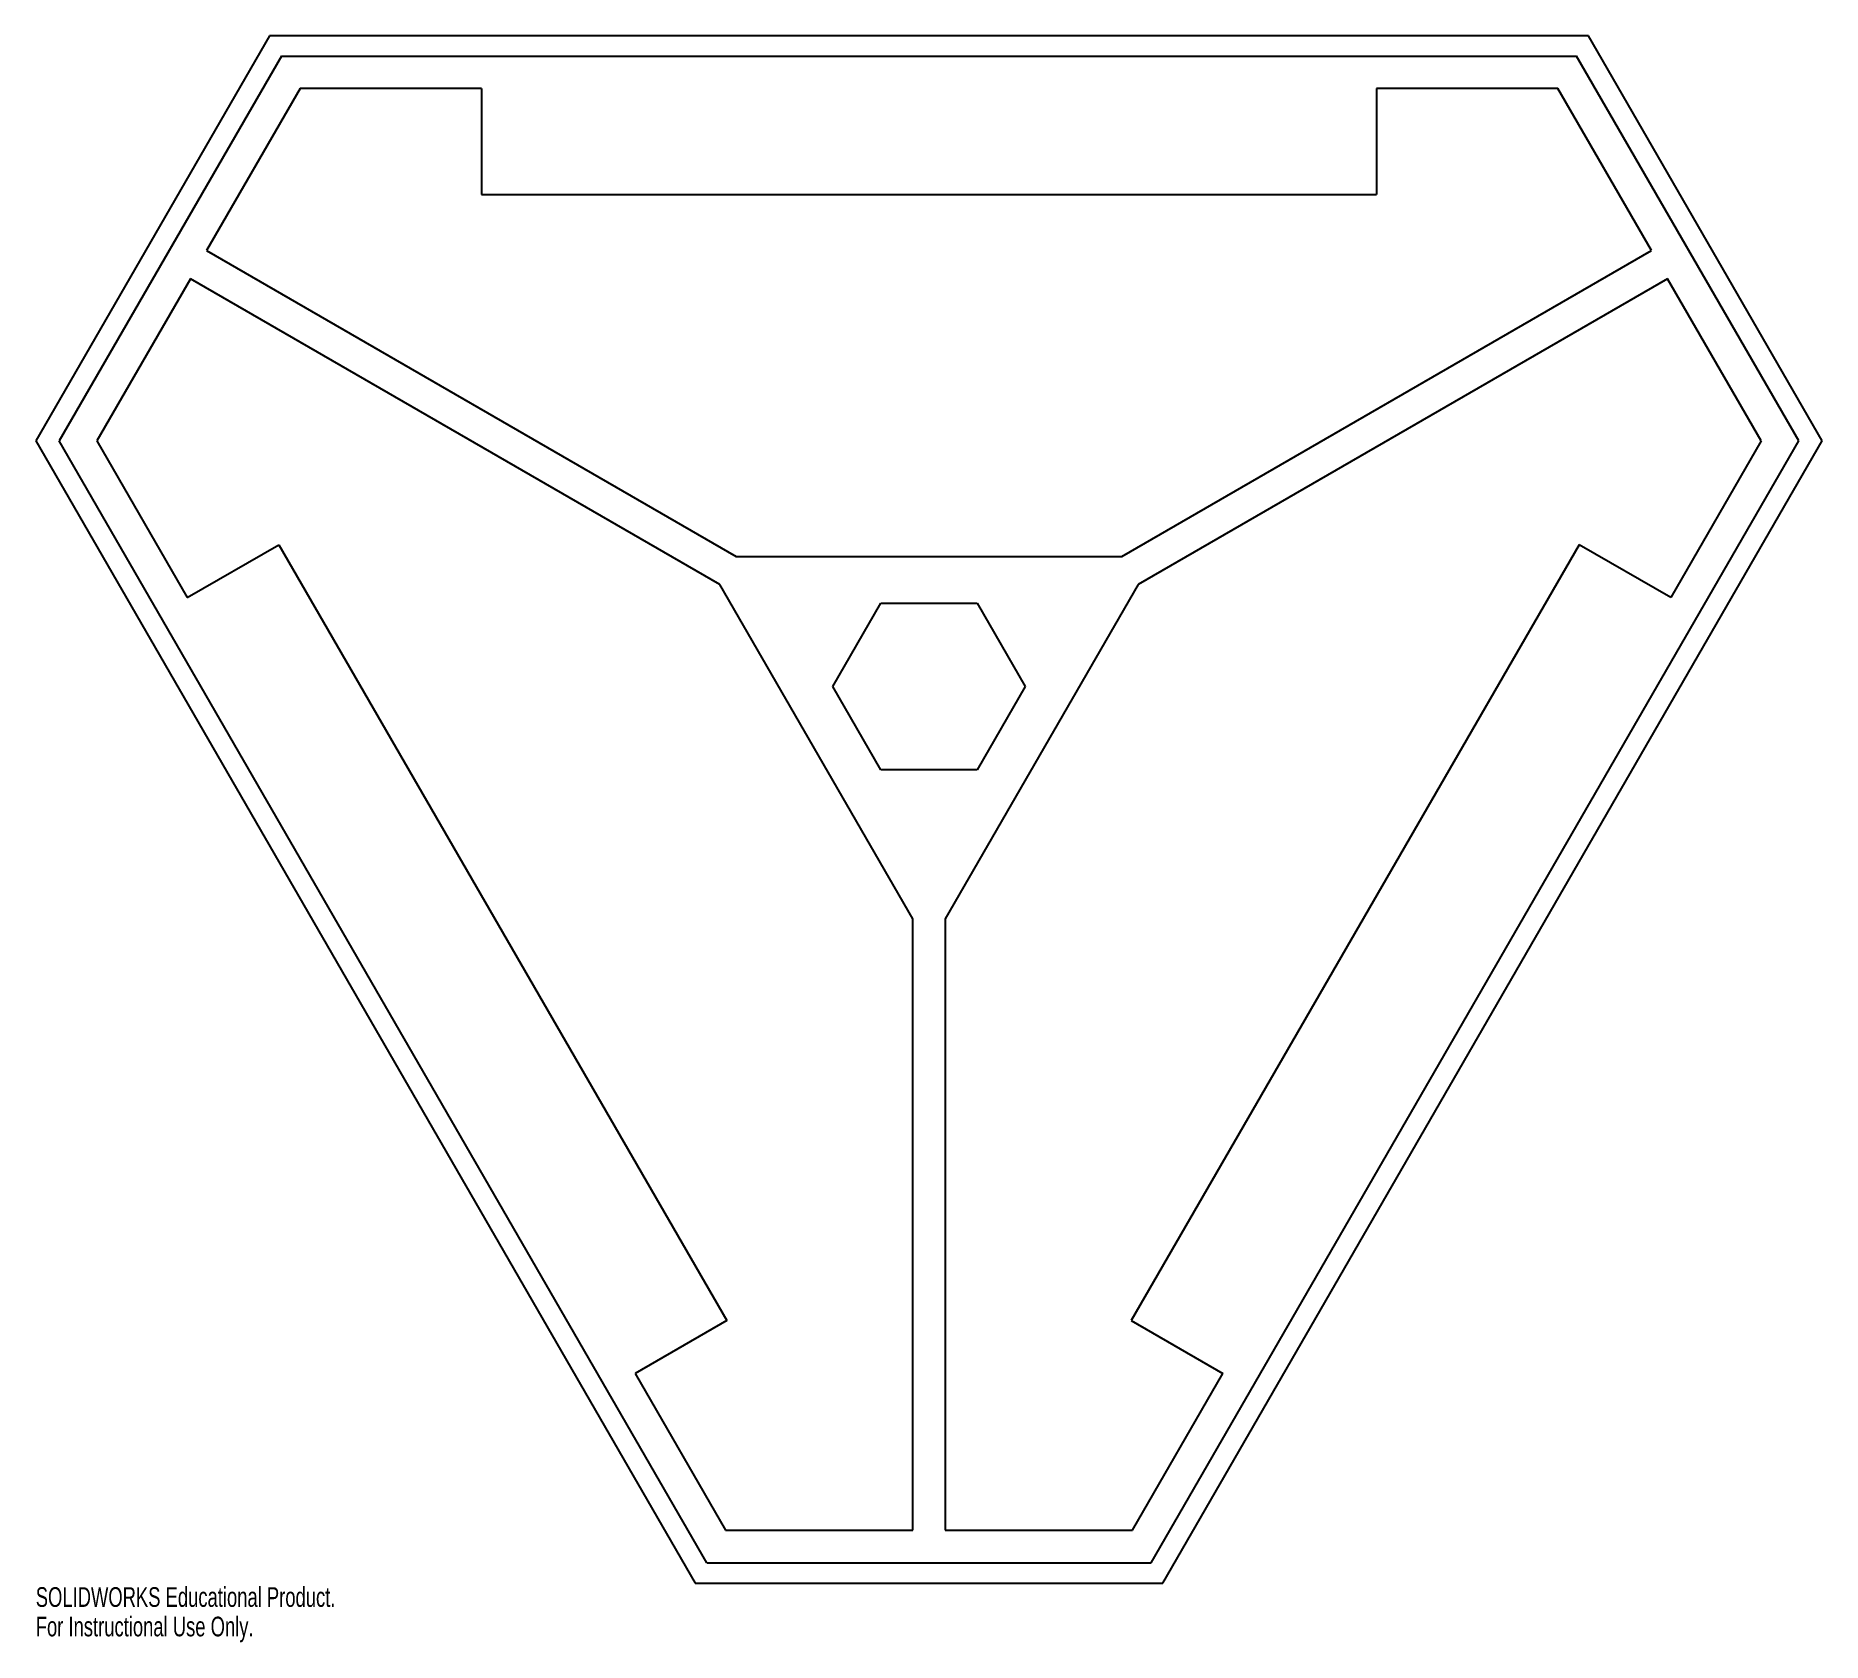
# Model space of a CAD drawing. Header units: millimetres. Extents: x -220 to 220, y -235 to 160.
import ezdxf

# ---------------------------------------------------------------- set-up
doc = ezdxf.new("R2010")
doc.units = ezdxf.units.MM
doc.styles.add('SLDTEXTSTYLE0', font='TXT', dxfattribs={"width": 0.7})

msp = doc.modelspace()

# ---------------------------------------------------------------- linework, layer by layer
at = {"color": 7, "linetype": 'Continuous', "lineweight": 25}
for p, q in [((-162.12, 160), (-219.62, 60.4)), ((162.12, 160), (-162.12, 160)), ((219.62, 60.4), (162.12, 160)), ((-159.23, 155), (-213.85, 60.4)), ((-159.23, 155), (159.23, 155)), ((213.85, 60.4), (159.23, 155)), ((-154.61, 147), (-177.61, 107.16)), ((-110, 147), (-154.61, 147)), ((-110, 147), (-110, 121)), ((110, 147), (110, 121)), ((154.61, 147), (110, 147)), ((177.61, 107.16), (154.61, 147)), ((-110, 121), (110, 121)), ((-177.61, 107.16), (-47.43, 32)), ((47.43, 32), (177.61, 107.16)), ((-181.61, 100.23), (-204.61, 60.4)), ((-51.43, 25.07), (-181.61, 100.23)), ((181.61, 100.23), (51.43, 25.07)), ((204.61, 60.4), (181.61, 100.23)), ((-219.62, 60.4), (-57.51, -220.4)), ((-54.62, -215.4), (-213.85, 60.4)), ((-204.61, 60.4), (-182.36, 21.86)), ((54.62, -215.4), (213.85, 60.4)), ((57.51, -220.4), (219.62, 60.4)), ((204.61, 60.4), (182.36, 21.86)), ((-182.36, 21.86), (-159.84, 34.86)), ((-159.84, 34.86), (-49.73, -155.86)), ((-47.43, 32), (47.43, 32)), ((159.84, 34.86), (49.73, -155.86)), ((182.36, 21.86), (159.84, 34.86)), ((-4, -57.07), (-51.43, 25.07)), ((51.43, 25.07), (4, -57.07)), ((-23.67, 0), (-11.84, 20.5)), ((-11.84, 20.5), (11.84, 20.5)), ((11.84, 20.5), (23.67, 0)), ((-11.84, -20.5), (-23.67, 0)), ((23.67, 0), (11.84, -20.5)), ((11.84, -20.5), (-11.84, -20.5)), ((-4, -207.4), (-4, -57.07)), ((4, -57.07), (4, -207.4)), ((-49.73, -155.86), (-72.25, -168.86)), ((49.73, -155.86), (72.25, -168.86)), ((-72.25, -168.86), (-50, -207.4)), ((50, -207.4), (72.25, -168.86)), ((-50, -207.4), (-4, -207.4)), ((4, -207.4), (50, -207.4)), ((-54.62, -215.4), (54.62, -215.4)), ((-57.51, -220.4), (57.51, -220.4))]:
    msp.add_line(p, q, dxfattribs=at)

# ---------------------------------------------------------------- texts
at = {"color": 7, "linetype": 'Continuous', "char_height": 4.8336, "attachment_point": 1, "style": 'SLDTEXTSTYLE0'}
for s, insert in [('SOLIDWORKS Educational Product.', (-219.62, -221.42)), ('For Instructional Use Only.', (-219.62, -228.67))]:
    msp.add_mtext(s, dxfattribs=dict(at, insert=insert))

doc.saveas('drawing.dxf')
